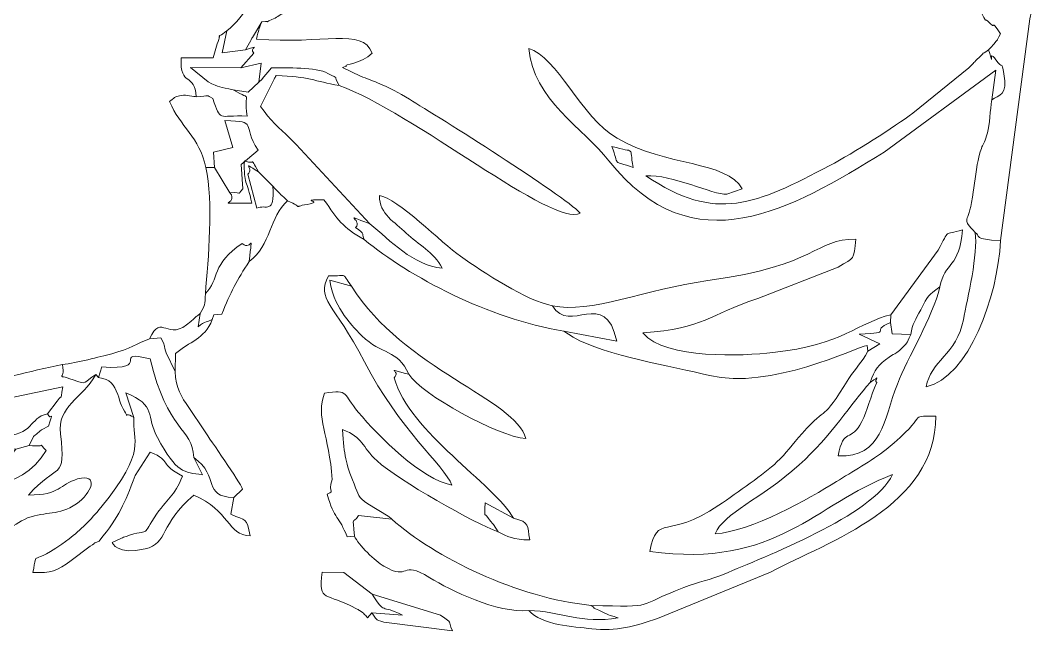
# Model space of a CAD drawing. Header units: millimetres. Extents: x -354 to 179, y -174 to 113.
# Drawn here: x -292.76 to -266.35, y -17.05 to -1.29 of the extents above; entities that cross this region are included whole.
import ezdxf

# ---------------------------------------------------------------- set-up
doc = ezdxf.new("R2010")
doc.units = ezdxf.units.MM
doc.linetypes.add('K5LT32769', pattern=[0])
doc.layers.add('layer 1', color=7, linetype='Continuous')

msp = doc.modelspace()

# ---------------------------------------------------------------- linework, layer by layer
at = {"layer": 'layer 1', "color": 7, "linetype": 'K5LT32769', "lineweight": 18}
for points, knots in [([(-266.539, 1.753), (-266.355, 2.533), (-266.525, 2.162), (-266.652, 2.352), (-267.44, 2.204), (-267.1, 2.097), (-267.078, 1.378), (-267.078, 1.378), (-267.07, 1.077), (-267.116, 0.402), (-267.227, 0.18), (-267.317, -0.18), (-267.731, -0.612), (-267.935, -1.127), (-267.799, -1.394), (-267.907, -1.178), (-267.748, -1.346), (-267.555, -1.549), (-267.758, -1.204), (-267.465, -1.627), (-267.611, -1.901), (-267.479, -1.69), (-267.63, -1.887), (-267.645, -1.907), (-267.75, -2.016), (-267.775, -2.046), (-267.588, -2.629), (-267.818, -1.963), (-267.583, -2.304), (-267.397, -2.573), (-267.447, -2.299), (-267.379, -2.662), (-267.276, -3.211), (-267.501, -3.214), (-267.691, -3.332), (-267.715, -3.4), (-267.737, -3.875), (-267.785, -4.101), (-267.894, -4.607), (-267.963, -4.402), (-268.064, -4.999), (-268.126, -5.368), (-268.145, -5.6), (-268.214, -5.983), (-268.319, -6.567), (-268.466, -6.367), (-268.122, -6.756), (-267.971, -6.836), (-268.198, -6.941), (-267.464, -6.961), (-267.464, -6.961), (-267.464, -6.961), (-266.712, -1.246), (-266.712, -1.246), (-266.399, -0.119), (-267.378, -0.653), (-266.37, 0.498), (-266.39, 0.523), (-266.424, 0.55), (-266.439, 0.567), (-266.439, 0.567), (-266.704, 0.886), (-266.704, 0.886), (-266.816, 1.122), (-266.777, 1.107), (-266.777, 1.374), (-266.777, 1.374), (-266.603, 2.069), (-266.683, 1.631), (-266.539, 1.753)], [0, 0, 0, 0, 0.043478, 0.043478, 0.043478, 0.086957, 0.086957, 0.086957, 0.086957, 0.130435, 0.130435, 0.130435, 0.173913, 0.173913, 0.173913, 0.217391, 0.217391, 0.217391, 0.26087, 0.26087, 0.26087, 0.304348, 0.304348, 0.304348, 0.347826, 0.347826, 0.347826, 0.391304, 0.391304, 0.391304, 0.434783, 0.434783, 0.434783, 0.478261, 0.478261, 0.478261, 0.521739, 0.521739, 0.521739, 0.565217, 0.565217, 0.565217, 0.608696, 0.608696, 0.608696, 0.652174, 0.652174, 0.652174, 0.695652, 0.695652, 0.695652, 0.695652, 0.73913, 0.73913, 0.73913, 0.782609, 0.782609, 0.782609, 0.826087, 0.826087, 0.826087, 0.869565, 0.869565, 0.869565, 0.913043, 0.913043, 0.913043, 0.913043, 1, 1, 1, 1]), ([(-286.386, 0.124), (-286.705, -0.585), (-286.918, -1.15), (-287.431, -1.552), (-287.431, -1.552), (-287.55, -2.124), (-287.55, -2.124), (-286.955, -2.041), (-286.955, -2.041), (-286.816, -1.802), (-286.816, -1.802), (-286.804, -1.78), (-286.787, -1.746), (-286.774, -1.722), (-286.774, -1.722), (-286.53, -1.325), (-286.53, -1.325), (-286.193, -1.277), (-286.546, -1.381), (-286.267, -1.262), (-286.161, -1.217), (-286.067, -1.147), (-285.971, -1.088), (-285.72, -0.93), (-285.676, -0.879), (-285.35, -0.839), (-285.318, -0.813), (-285.151, -0.691), (-285.13, -0.664), (-284.885, -0.357), (-285.178, -0.917), (-284.96, -0.377), (-285.163, -0.234), (-284.351, -0.176), (-285.444, -0.274), (-285.631, -0.373), (-286.044, -0.569), (-286.253, -0.614), (-286.253, -0.614), (-285.978, 0.164), (-285.978, 0.164), (-285.818, 0.451), (-285.818, 0.451), (-285.375, 0.332), (-285.403, 0.244), (-285.033, 0.373), (-285.312, 1.083), (-285.461, 0.178), (-285.784, 1.208), (-286.337, 0.959), (-286.006, 1.134), (-286.271, 0.37), (-286.287, 0.325), (-286.311, 0.285), (-286.325, 0.248), (-286.34, 0.21), (-286.363, 0.164), (-286.386, 0.124)], [0, 0, 0, 0, 0.047619, 0.047619, 0.047619, 0.095238, 0.095238, 0.142857, 0.142857, 0.190476, 0.190476, 0.190476, 0.238095, 0.238095, 0.238095, 0.285714, 0.285714, 0.285714, 0.333333, 0.333333, 0.333333, 0.380952, 0.380952, 0.380952, 0.428571, 0.428571, 0.428571, 0.47619, 0.47619, 0.47619, 0.52381, 0.52381, 0.52381, 0.571429, 0.571429, 0.571429, 0.619048, 0.619048, 0.619048, 0.666667, 0.666667, 0.714286, 0.714286, 0.714286, 0.761905, 0.761905, 0.761905, 0.809524, 0.809524, 0.809524, 0.857143, 0.857143, 0.857143, 0.904762, 0.904762, 0.904762, 1, 1, 1, 1]), ([(-286.955, -2.041), (-286.955, -2.041), (-287.55, -2.124), (-287.55, -2.124), (-287.431, -1.552), (-287.431, -1.552), (-287.775, -1.821), (-287.527, -1.527), (-287.685, -1.887), (-287.685, -1.887), (-287.784, -2.251), (-287.784, -2.251), (-288.614, -2.249), (-288.614, -2.249), (-288.646, -3.024), (-288.255, -2.61), (-288.223, -3.254), (-287.854, -3.226), (-287.977, -3.194), (-287.797, -3.302), (-287.572, -3.914), (-287.683, -3.725), (-286.91, -3.752), (-287.015, -3.048), (-286.722, -3.398), (-287.265, -3.076), (-287.628, -2.985), (-287.614, -3.03), (-287.915, -2.872), (-287.915, -2.872), (-288.373, -2.503), (-288.373, -2.503), (-287.068, -2.507), (-287.068, -2.507), (-286.733, -2.128), (-286.733, -2.128), (-286.879, -1.994), (-286.508, -1.907), (-286.955, -2.041)], [0, 0, 0, 0, 0.066667, 0.066667, 0.133333, 0.133333, 0.133333, 0.2, 0.2, 0.2, 0.266667, 0.266667, 0.333333, 0.333333, 0.333333, 0.4, 0.4, 0.4, 0.466667, 0.466667, 0.466667, 0.533333, 0.533333, 0.533333, 0.6, 0.6, 0.6, 0.666667, 0.666667, 0.666667, 0.733333, 0.733333, 0.8, 0.8, 0.866667, 0.866667, 0.866667, 1, 1, 1, 1]), ([(-286.53, -1.325), (-286.53, -1.325), (-286.774, -1.722), (-286.774, -1.722), (-286.787, -1.746), (-286.804, -1.78), (-286.816, -1.802), (-286.816, -1.802), (-286.955, -2.041), (-286.955, -2.041), (-286.508, -1.907), (-286.879, -1.994), (-286.733, -2.128), (-286.733, -2.128), (-287.068, -2.507), (-287.068, -2.507), (-286.549, -2.384), (-286.549, -2.384), (-286.603, -2.877), (-286.603, -2.877), (-286.579, -2.846), (-286.499, -2.804), (-286.525, -2.788), (-286.525, -2.788), (-286.284, -2.51), (-286.284, -2.51), (-285.898, -2.514), (-285.126, -2.476), (-284.823, -2.65), (-284.488, -2.842), (-284.718, -2.641), (-284.534, -2.967), (-282.675, -3.617), (-278.976, -6.663), (-278.315, -6.254), (-278.762, -5.777), (-281.964, -3.776), (-282.721, -3.318), (-283.005, -3.146), (-283.218, -3.028), (-283.542, -2.893), (-283.681, -2.835), (-283.811, -2.791), (-283.984, -2.72), (-283.984, -2.72), (-284.451, -2.503), (-284.451, -2.503), (-284.42, -2.482), (-284.329, -2.464), (-284.348, -2.457), (-284.446, -2.418), (-283.951, -2.414), (-283.68, -2.128), (-283.95, -1.451), (-284.927, -1.917), (-286.67, -1.765), (-286.595, -1.504), (-286.623, -1.54), (-286.53, -1.325)], [0, 0, 0, 0, 0.047619, 0.047619, 0.047619, 0.095238, 0.095238, 0.095238, 0.142857, 0.142857, 0.142857, 0.190476, 0.190476, 0.190476, 0.238095, 0.238095, 0.285714, 0.285714, 0.333333, 0.333333, 0.333333, 0.380952, 0.380952, 0.380952, 0.428571, 0.428571, 0.428571, 0.47619, 0.47619, 0.47619, 0.52381, 0.52381, 0.52381, 0.571429, 0.571429, 0.571429, 0.619048, 0.619048, 0.619048, 0.666667, 0.666667, 0.666667, 0.714286, 0.714286, 0.714286, 0.761905, 0.761905, 0.761905, 0.809524, 0.809524, 0.809524, 0.857143, 0.857143, 0.857143, 0.904762, 0.904762, 0.904762, 1, 1, 1, 1]), ([(-267.775, -2.046), (-268.021, -2.203), (-267.831, -2.07), (-268.018, -2.242), (-268.165, -2.377), (-268.139, -2.371), (-268.283, -2.508), (-268.283, -2.508), (-269.728, -3.673), (-269.728, -3.673), (-270.198, -4.028), (-271.267, -4.709), (-271.871, -5.027), (-273.781, -6.032), (-274.805, -6.519), (-276.615, -5.294), (-275.959, -5.247), (-274.886, -5.788), (-274.528, -5.771), (-274.528, -5.771), (-274.129, -5.629), (-274.129, -5.629), (-274.541, -4.901), (-276.097, -5.06), (-277.361, -4.326), (-278.294, -3.785), (-278.919, -2.197), (-279.641, -2.012), (-279.534, -3.309), (-278.221, -4.086), (-277.572, -4.905), (-275.396, -7.651), (-272.893, -6.166), (-270.466, -4.684), (-270.466, -4.684), (-267.583, -2.564), (-267.583, -2.564), (-267.691, -3.332), (-267.691, -3.332), (-267.501, -3.214), (-267.276, -3.211), (-267.379, -2.662), (-267.447, -2.299), (-267.397, -2.573), (-267.583, -2.304), (-267.818, -1.963), (-267.588, -2.629), (-267.775, -2.046)], [0, 0, 0, 0, 0.058824, 0.058824, 0.058824, 0.117647, 0.117647, 0.117647, 0.176471, 0.176471, 0.176471, 0.235294, 0.235294, 0.235294, 0.294118, 0.294118, 0.294118, 0.352941, 0.352941, 0.352941, 0.411765, 0.411765, 0.411765, 0.470588, 0.470588, 0.470588, 0.529412, 0.529412, 0.529412, 0.588235, 0.588235, 0.588235, 0.647059, 0.647059, 0.647059, 0.705882, 0.705882, 0.764706, 0.764706, 0.764706, 0.823529, 0.823529, 0.823529, 0.882353, 0.882353, 0.882353, 1, 1, 1, 1]), ([(-284.534, -2.967), (-284.718, -2.641), (-284.488, -2.842), (-284.823, -2.65), (-284.823, -2.65), (-285.126, -2.476), (-285.898, -2.514), (-286.284, -2.51), (-286.284, -2.51), (-286.525, -2.788), (-286.525, -2.788), (-286.499, -2.804), (-286.579, -2.846), (-286.603, -2.877), (-286.603, -2.877), (-286.878, -3.134), (-286.878, -3.134), (-287.265, -3.076), (-287.265, -3.076), (-286.722, -3.398), (-287.015, -3.048), (-286.91, -3.752), (-286.91, -3.752), (-287.683, -3.725), (-287.572, -3.914), (-287.797, -3.302), (-287.797, -3.302), (-287.977, -3.194), (-287.854, -3.226), (-288.223, -3.254), (-288.223, -3.254), (-288.26, -3.247), (-288.533, -3.205), (-288.554, -3.21), (-288.554, -3.21), (-288.893, -3.288), (-288.672, -3.211), (-288.909, -3.378), (-288.909, -3.378), (-288.642, -4.026), (-288.135, -4.294), (-287.978, -5.08), (-287.978, -5.08), (-287.978, -5.08), (-287.754, -5.08), (-287.754, -5.08), (-287.754, -5.08), (-287.775, -4.682), (-287.775, -4.682), (-287.775, -4.682), (-287.28, -4.559), (-287.28, -4.559), (-287.28, -4.559), (-287.482, -3.867), (-287.482, -3.867), (-286.602, -3.895), (-287.069, -3.961), (-286.625, -4.628), (-286.625, -4.628), (-287.066, -5.003), (-287.066, -5.003), (-287.066, -5.003), (-287.021, -5.63), (-287.021, -5.63), (-287.201, -5.834), (-286.967, -5.699), (-287.352, -5.732), (-287.352, -5.732), (-287.095, -6.054), (-287.904, -5.991), (-286.785, -6.003), (-286.785, -6.003), (-286.924, -5.374), (-286.993, -5.543), (-286.981, -4.903), (-286.981, -4.903), (-286.627, -5.048), (-286.887, -4.739), (-286.618, -5.192), (-286.618, -5.192), (-286.248, -5.559), (-286.248, -5.559), (-286.22, -5.59), (-286.066, -5.753), (-286.045, -5.773), (-286.043, -5.776), (-285.868, -5.937), (-285.864, -5.941), (-285.864, -5.941), (-285.406, -6.135), (-285.781, -6.1), (-285.361, -6.031), (-285.361, -6.031), (-284.875, -5.952), (-285.653, -5.915), (-284.925, -5.912), (-284.925, -5.912), (-284.578, -6.417), (-284.456, -6.624), (-283.886, -6.937), (-283.886, -6.937), (-283.971, -6.811), (-283.835, -6.793), (-284.108, -6.629), (-284.108, -6.629), (-283.92, -6.411), (-284.529, -6.239), (-283.744, -6.531), (-283.744, -6.531), (-285.644, -4.488), (-285.644, -4.488), (-285.645, -4.487), (-285.812, -4.317), (-285.83, -4.299), (-286.047, -4.084), (-286.329, -3.855), (-286.56, -3.503), (-286.56, -3.503), (-286.56, -3.503), (-286.209, -2.798), (-286.209, -2.798), (-286.197, -2.776), (-286.179, -2.734), (-286.159, -2.704), (-286.159, -2.704), (-285.314, -2.731), (-285.18, -2.852), (-284.534, -2.967)], [0, 0, 0, 0, 0.026316, 0.026316, 0.026316, 0.026316, 0.052632, 0.052632, 0.052632, 0.078947, 0.078947, 0.078947, 0.105263, 0.105263, 0.105263, 0.131579, 0.131579, 0.157895, 0.157895, 0.157895, 0.184211, 0.184211, 0.184211, 0.184211, 0.210526, 0.210526, 0.210526, 0.210526, 0.236842, 0.236842, 0.236842, 0.236842, 0.263158, 0.263158, 0.263158, 0.263158, 0.289474, 0.289474, 0.289474, 0.289474, 0.315789, 0.315789, 0.315789, 0.315789, 0.342105, 0.342105, 0.342105, 0.368421, 0.368421, 0.368421, 0.394737, 0.394737, 0.394737, 0.421053, 0.421053, 0.421053, 0.447368, 0.447368, 0.447368, 0.473684, 0.473684, 0.473684, 0.5, 0.5, 0.5, 0.526316, 0.526316, 0.526316, 0.526316, 0.552632, 0.552632, 0.552632, 0.552632, 0.578947, 0.578947, 0.578947, 0.578947, 0.605263, 0.605263, 0.605263, 0.631579, 0.631579, 0.631579, 0.657895, 0.657895, 0.657895, 0.684211, 0.684211, 0.684211, 0.684211, 0.710526, 0.710526, 0.710526, 0.710526, 0.736842, 0.736842, 0.736842, 0.736842, 0.763158, 0.763158, 0.763158, 0.763158, 0.789474, 0.789474, 0.789474, 0.789474, 0.815789, 0.815789, 0.815789, 0.842105, 0.842105, 0.842105, 0.868421, 0.868421, 0.868421, 0.894737, 0.894737, 0.894737, 0.894737, 0.921053, 0.921053, 0.921053, 0.947368, 0.947368, 0.947368, 0.947368, 1, 1, 1, 1]), ([(-287.068, -2.507), (-287.068, -2.507), (-288.373, -2.503), (-288.373, -2.503), (-287.915, -2.872), (-287.915, -2.872), (-287.614, -3.03), (-287.628, -2.985), (-287.265, -3.076), (-287.265, -3.076), (-286.878, -3.134), (-286.878, -3.134), (-286.603, -2.877), (-286.603, -2.877), (-286.549, -2.384), (-286.549, -2.384), (-287.068, -2.507), (-287.068, -2.507)], [0, 0, 0, 0, 0.125, 0.125, 0.25, 0.25, 0.25, 0.375, 0.375, 0.375, 0.5, 0.5, 0.625, 0.625, 0.75, 0.75, 1, 1, 1, 1]), ([(-287.754, -5.08), (-287.754, -5.08), (-287.352, -5.732), (-287.352, -5.732), (-286.967, -5.699), (-287.201, -5.834), (-287.021, -5.63), (-287.021, -5.63), (-287.066, -5.003), (-287.066, -5.003), (-286.625, -4.628), (-286.625, -4.628), (-287.069, -3.961), (-286.602, -3.895), (-287.482, -3.867), (-287.482, -3.867), (-287.28, -4.559), (-287.28, -4.559), (-287.775, -4.682), (-287.775, -4.682), (-287.754, -5.08), (-287.754, -5.08)], [0, 0, 0, 0, 0.111111, 0.111111, 0.111111, 0.222222, 0.222222, 0.222222, 0.333333, 0.333333, 0.444444, 0.444444, 0.444444, 0.555556, 0.555556, 0.555556, 0.666667, 0.666667, 0.777778, 0.777778, 1, 1, 1, 1]), ([(-277.499, -4.534), (-277.297, -5.068), (-277.506, -4.879), (-276.944, -5.081), (-277.067, -4.477), (-276.837, -4.735), (-277.499, -4.534)], [0, 0, 0, 0, 0.333333, 0.333333, 0.333333, 1, 1, 1, 1]), ([(-276.944, -5.081), (-277.506, -4.879), (-277.297, -5.068), (-277.499, -4.534), (-276.837, -4.735), (-277.067, -4.477), (-276.944, -5.081)], [0, 0, 0, 0, 0.333333, 0.333333, 0.333333, 1, 1, 1, 1]), ([(-286.248, -5.559), (-286.189, -6.32), (-286.427, -6.013), (-286.66, -6.129), (-286.66, -6.129), (-286.889, -5.254), (-286.889, -5.254), (-286.705, -5.103), (-287.115, -4.875), (-286.618, -5.192), (-286.887, -4.739), (-286.627, -5.048), (-286.981, -4.903), (-286.993, -5.543), (-286.924, -5.374), (-286.785, -6.003), (-287.904, -5.991), (-287.095, -6.054), (-287.352, -5.732), (-287.352, -5.732), (-287.754, -5.08), (-287.754, -5.08), (-287.978, -5.08), (-287.978, -5.08), (-287.772, -5.954), (-287.912, -7.443), (-287.986, -8.332), (-287.618, -7.966), (-287.836, -7.558), (-287.034, -7.042), (-286.774, -7.258), (-286.77, -6.648), (-286.853, -7.504), (-286.291, -7.085), (-286.336, -6.346), (-285.864, -5.941), (-285.868, -5.937), (-286.043, -5.776), (-286.045, -5.773), (-286.066, -5.753), (-286.22, -5.59), (-286.248, -5.559)], [0, 0, 0, 0, 0.066667, 0.066667, 0.066667, 0.133333, 0.133333, 0.133333, 0.2, 0.2, 0.2, 0.266667, 0.266667, 0.266667, 0.333333, 0.333333, 0.333333, 0.4, 0.4, 0.4, 0.466667, 0.466667, 0.533333, 0.533333, 0.533333, 0.6, 0.6, 0.6, 0.666667, 0.666667, 0.666667, 0.733333, 0.733333, 0.733333, 0.8, 0.8, 0.8, 0.866667, 0.866667, 0.866667, 1, 1, 1, 1]), ([(-279.027, -8.646), (-279.689, -8.532), (-280.812, -7.777), (-281.402, -7.37), (-281.875, -7.043), (-283.046, -5.852), (-283.496, -5.804), (-283.495, -6.294), (-283.094, -6.485), (-282.801, -6.773), (-282.499, -7.069), (-282.088, -7.25), (-281.873, -7.679), (-282.647, -7.594), (-283.195, -6.973), (-283.744, -6.531), (-284.529, -6.239), (-283.92, -6.411), (-284.108, -6.629), (-283.835, -6.793), (-283.971, -6.811), (-283.886, -6.937), (-282.712, -7.907), (-280.689, -8.976), (-278.738, -9.301), (-278.738, -9.301), (-277.368, -9.557), (-277.368, -9.557), (-277.673, -8.157), (-278.589, -9.416), (-279.027, -8.646)], [0, 0, 0, 0, 0.090909, 0.090909, 0.090909, 0.181818, 0.181818, 0.181818, 0.272727, 0.272727, 0.272727, 0.363636, 0.363636, 0.363636, 0.454545, 0.454545, 0.454545, 0.545455, 0.545455, 0.545455, 0.636364, 0.636364, 0.636364, 0.727273, 0.727273, 0.727273, 0.818182, 0.818182, 0.818182, 1, 1, 1, 1]), ([(-287.986, -8.332), (-287.999, -8.651), (-287.991, -8.613), (-288.117, -8.844), (-288.117, -8.844), (-288.172, -9.187), (-288.172, -9.187), (-288.001, -9.046), (-287.913, -9.057), (-287.808, -9.005), (-287.808, -9.005), (-287.765, -8.88), (-287.765, -8.88), (-287.562, -8.863), (-287.562, -8.863), (-287.343, -8.316), (-287.169, -7.969), (-286.853, -7.504), (-286.77, -6.648), (-286.774, -7.258), (-287.034, -7.042), (-287.836, -7.558), (-287.618, -7.966), (-287.986, -8.332)], [0, 0, 0, 0, 0.111111, 0.111111, 0.111111, 0.222222, 0.222222, 0.222222, 0.333333, 0.333333, 0.333333, 0.444444, 0.444444, 0.555556, 0.555556, 0.555556, 0.666667, 0.666667, 0.666667, 0.777778, 0.777778, 0.777778, 1, 1, 1, 1]), ([(-270.294, -8.878), (-270.294, -8.878), (-270.305, -9.081), (-270.305, -9.081), (-270.262, -9.369), (-270.262, -9.369), (-269.779, -9.389), (-269.779, -9.389), (-269.74, -9.112), (-269.657, -8.999), (-269.524, -8.752), (-269.319, -8.373), (-269.353, -8.383), (-269.029, -8.156), (-268.914, -7.517), (-268.513, -7.663), (-268.448, -6.69), (-268.959, -6.846), (-268.754, -6.634), (-269.078, -7.214), (-269.078, -7.214), (-270.294, -8.878), (-270.294, -8.878)], [0, 0, 0, 0, 0.111111, 0.111111, 0.222222, 0.222222, 0.333333, 0.333333, 0.333333, 0.444444, 0.444444, 0.444444, 0.555556, 0.555556, 0.555556, 0.666667, 0.666667, 0.666667, 0.777778, 0.777778, 0.777778, 1, 1, 1, 1]), ([(-268.122, -6.756), (-268.035, -7.299), (-268.319, -8.447), (-268.423, -9.01), (-268.586, -9.893), (-269.289, -10.084), (-269.38, -10.737), (-268.287, -10.483), (-267.537, -8.435), (-267.464, -6.961), (-268.198, -6.941), (-267.971, -6.836), (-268.122, -6.756)], [0, 0, 0, 0, 0.2, 0.2, 0.2, 0.4, 0.4, 0.4, 0.6, 0.6, 0.6, 1, 1, 1, 1]), ([(-279.027, -8.646), (-278.589, -9.416), (-277.673, -8.157), (-277.368, -9.557), (-277.368, -9.557), (-278.738, -9.301), (-278.738, -9.301), (-278.496, -9.46), (-278.496, -9.46), (-277.628, -9.943), (-275.955, -10.208), (-274.977, -10.446), (-273.409, -10.827), (-271.203, -9.718), (-270.904, -9.671), (-270.904, -9.671), (-270.89, -9.816), (-270.89, -9.816), (-270.584, -9.63), (-270.584, -9.63), (-271.117, -9.38), (-271.117, -9.38), (-270.148, -9.344), (-270.892, -9.298), (-270.305, -9.081), (-270.305, -9.081), (-270.294, -8.878), (-270.294, -8.878), (-271.126, -9.071), (-271.52, -9.657), (-273.338, -9.855), (-274.107, -9.939), (-276.096, -10.041), (-276.695, -9.349), (-275.069, -9.216), (-275.027, -8.895), (-273.728, -8.455), (-273.728, -8.455), (-271.656, -7.648), (-271.656, -7.648), (-271.218, -7.4), (-271.267, -7.469), (-271.197, -6.928), (-272.276, -6.924), (-272.145, -7.6), (-275.02, -7.997), (-276.615, -8.217), (-278.069, -8.862), (-279.027, -8.646)], [0, 0, 0, 0, 0.055556, 0.055556, 0.055556, 0.111111, 0.111111, 0.166667, 0.166667, 0.166667, 0.222222, 0.222222, 0.222222, 0.277778, 0.277778, 0.277778, 0.333333, 0.333333, 0.388889, 0.388889, 0.444444, 0.444444, 0.444444, 0.5, 0.5, 0.5, 0.555556, 0.555556, 0.555556, 0.611111, 0.611111, 0.611111, 0.666667, 0.666667, 0.666667, 0.722222, 0.722222, 0.722222, 0.777778, 0.777778, 0.777778, 0.833333, 0.833333, 0.833333, 0.888889, 0.888889, 0.888889, 1, 1, 1, 1]), ([(-282.734, -10.412), (-283.035, -9.759), (-283.431, -9.923), (-283.949, -9.419), (-284.289, -9.089), (-284.695, -8.605), (-284.777, -7.983), (-284.777, -7.983), (-284.215, -8.145), (-284.215, -8.145), (-284.497, -7.764), (-284.26, -7.891), (-284.808, -7.871), (-284.808, -7.871), (-285.137, -8.497), (-284.673, -8.556), (-283.881, -10.091), (-282.976, -11.845), (-281.832, -12.754), (-281.622, -13.275), (-282.41, -13.122), (-283.504, -12.033), (-284.042, -11.391), (-284.442, -10.915), (-284.261, -10.806), (-284.908, -10.9), (-284.908, -10.9), (-285.158, -11.523), (-284.787, -11.977), (-284.713, -13.132), (-284.713, -13.132), (-284.838, -13.514), (-284.621, -13.405), (-284.842, -13.506), (-284.662, -14.182), (-284.528, -14.066), (-284.329, -14.609), (-284.329, -14.609), (-284.139, -14.587), (-284.139, -14.587), (-284.178, -14), (-284.206, -14.325), (-284.032, -14.061), (-284.032, -14.061), (-283.177, -14.151), (-283.177, -14.151), (-283.202, -14.121), (-283.242, -14.093), (-283.266, -14.076), (-283.266, -14.076), (-283.797, -13.757), (-283.797, -13.757), (-284.062, -13.572), (-284.028, -13.533), (-284.146, -13.242), (-284.374, -12.683), (-284.397, -12.535), (-284.451, -11.842), (-284.451, -11.842), (-283.892, -12.046), (-283.974, -12.27), (-283.555, -12.651), (-283.013, -13.143), (-281.019, -14.277), (-280.431, -14.478), (-280.431, -14.478), (-280.553, -14.294), (-280.553, -14.294), (-280.573, -14.264), (-280.659, -14.17), (-280.678, -14.138), (-280.812, -13.913), (-280.769, -14.21), (-280.769, -13.727), (-280.769, -13.727), (-280.038, -14.131), (-280.038, -14.131), (-280.531, -13.238), (-282.717, -11.917), (-283.116, -10.505), (-283.116, -10.505), (-282.903, -10.323), (-283.442, -10.234), (-282.734, -10.412)], [0, 0, 0, 0, 0.037037, 0.037037, 0.037037, 0.074074, 0.074074, 0.074074, 0.111111, 0.111111, 0.111111, 0.148148, 0.148148, 0.148148, 0.148148, 0.185185, 0.185185, 0.185185, 0.222222, 0.222222, 0.222222, 0.259259, 0.259259, 0.259259, 0.296296, 0.296296, 0.296296, 0.296296, 0.333333, 0.333333, 0.333333, 0.333333, 0.37037, 0.37037, 0.37037, 0.407407, 0.407407, 0.407407, 0.444444, 0.444444, 0.444444, 0.481481, 0.481481, 0.481481, 0.518519, 0.518519, 0.518519, 0.555556, 0.555556, 0.555556, 0.592593, 0.592593, 0.592593, 0.62963, 0.62963, 0.62963, 0.666667, 0.666667, 0.666667, 0.666667, 0.703704, 0.703704, 0.703704, 0.740741, 0.740741, 0.740741, 0.777778, 0.777778, 0.777778, 0.814815, 0.814815, 0.814815, 0.851852, 0.851852, 0.851852, 0.888889, 0.888889, 0.888889, 0.925926, 0.925926, 0.925926, 0.925926, 1, 1, 1, 1]), ([(-284.215, -8.145), (-284.215, -8.145), (-284.777, -7.983), (-284.777, -7.983), (-284.695, -8.605), (-284.289, -9.089), (-283.949, -9.419), (-283.431, -9.923), (-283.035, -9.759), (-282.734, -10.412), (-282.408, -10.936), (-280.435, -12.019), (-279.717, -12.073), (-279.978, -11.061), (-282.857, -10.295), (-284.215, -8.145)], [0, 0, 0, 0, 0.166667, 0.166667, 0.166667, 0.333333, 0.333333, 0.333333, 0.5, 0.5, 0.5, 0.666667, 0.666667, 0.666667, 1, 1, 1, 1]), ([(-269.779, -9.389), (-269.91, -9.655), (-269.855, -9.588), (-270.03, -9.76), (-270.162, -9.89), (-270.161, -9.849), (-270.335, -9.969), (-270.637, -10.177), (-270.702, -10.279), (-270.83, -10.63), (-270.494, -10.399), (-270.761, -10.56), (-270.658, -10.63), (-270.811, -10.971), (-270.921, -11.392), (-271.041, -11.631), (-271.325, -12.192), (-271.516, -11.765), (-271.656, -12.521), (-270.499, -12.555), (-270.49, -11.598), (-270.128, -10.666), (-269.865, -9.988), (-269.215, -8.951), (-269.029, -8.156), (-269.353, -8.383), (-269.319, -8.373), (-269.524, -8.752), (-269.657, -8.999), (-269.74, -9.112), (-269.779, -9.389)], [0, 0, 0, 0, 0.090909, 0.090909, 0.090909, 0.181818, 0.181818, 0.181818, 0.272727, 0.272727, 0.272727, 0.363636, 0.363636, 0.363636, 0.454545, 0.454545, 0.454545, 0.545455, 0.545455, 0.545455, 0.636364, 0.636364, 0.636364, 0.727273, 0.727273, 0.727273, 0.818182, 0.818182, 0.818182, 1, 1, 1, 1]), ([(-288.117, -8.844), (-288.33, -9.018), (-288.116, -8.823), (-288.36, -9.05), (-288.974, -9.623), (-289.107, -8.799), (-289.426, -9.504), (-289.426, -9.504), (-289.133, -9.476), (-289.133, -9.476), (-288.984, -9.778), (-289.085, -9.608), (-289, -9.862), (-289, -9.862), (-288.768, -10.342), (-288.768, -10.342), (-288.759, -9.88), (-288.759, -9.88), (-288.391, -9.564), (-288.019, -9.523), (-287.808, -9.005), (-287.913, -9.057), (-288.001, -9.046), (-288.172, -9.187), (-288.172, -9.187), (-288.117, -8.844), (-288.117, -8.844)], [0, 0, 0, 0, 0.1, 0.1, 0.1, 0.2, 0.2, 0.2, 0.3, 0.3, 0.3, 0.4, 0.4, 0.4, 0.5, 0.5, 0.6, 0.6, 0.6, 0.7, 0.7, 0.7, 0.8, 0.8, 0.8, 1, 1, 1, 1]), ([(-270.83, -10.63), (-270.702, -10.279), (-270.637, -10.177), (-270.335, -9.969), (-270.161, -9.849), (-270.162, -9.89), (-270.03, -9.76), (-269.855, -9.588), (-269.91, -9.655), (-269.779, -9.389), (-269.779, -9.389), (-269.779, -9.389), (-270.262, -9.369), (-270.262, -9.369), (-270.262, -9.369), (-270.305, -9.081), (-270.305, -9.081), (-270.892, -9.298), (-270.148, -9.344), (-271.117, -9.38), (-271.117, -9.38), (-271.117, -9.38), (-270.584, -9.63), (-270.584, -9.63), (-270.89, -9.816), (-270.89, -9.816), (-271.061, -10.147), (-271.187, -10.216), (-271.38, -10.526), (-272.134, -11.735), (-271.876, -11.143), (-272.587, -11.939), (-272.849, -12.232), (-272.994, -12.457), (-273.234, -12.677), (-273.579, -12.993), (-274.236, -13.454), (-274.733, -13.792), (-276.091, -14.717), (-276.323, -13.974), (-276.518, -14.985), (-276.518, -14.985), (-273.217, -15.435), (-272.284, -13.762), (-270.25, -13.003), (-270.25, -13.003), (-270.757, -14.059), (-273.572, -15.131), (-274.596, -15.569), (-274.596, -15.569), (-274.967, -15.728), (-275.256, -15.767), (-275.636, -15.912), (-275.636, -15.912), (-276.927, -16.404), (-276.281, -16.426), (-278.03, -16.377), (-278.03, -16.377), (-277.846, -16.499), (-278.15, -16.355), (-277.697, -16.567), (-277.697, -16.567), (-277.494, -16.661), (-277.502, -16.641), (-277.335, -16.699), (-277.335, -16.699), (-278.271, -16.866), (-278.837, -16.525), (-279.639, -16.508), (-279.639, -16.508), (-279.301, -16.889), (-278.505, -16.926), (-278.015, -16.981), (-278.015, -16.981), (-277.388, -17.052), (-276.887, -16.912), (-276.319, -16.718), (-276.319, -16.718), (-276.319, -16.718), (-273.4, -15.516), (-273.4, -15.516), (-271.892, -14.727), (-269.118, -13.817), (-269.138, -11.493), (-269.138, -11.493), (-269.933, -11.511), (-269.22, -11.398), (-270.417, -12.353), (-270.794, -12.654), (-271.298, -12.93), (-271.699, -13.182), (-272.396, -13.621), (-273.896, -14.47), (-274.831, -14.53), (-274.831, -14.53), (-274.613, -13.995), (-273.66, -13.649), (-272.662, -12.752), (-271.833, -12.006), (-271.308, -11.154), (-270.83, -10.63)], [0, 0, 0, 0, 0.033333, 0.033333, 0.033333, 0.066667, 0.066667, 0.066667, 0.1, 0.1, 0.1, 0.1, 0.133333, 0.133333, 0.133333, 0.166667, 0.166667, 0.166667, 0.2, 0.2, 0.2, 0.2, 0.233333, 0.233333, 0.266667, 0.266667, 0.266667, 0.3, 0.3, 0.3, 0.333333, 0.333333, 0.333333, 0.366667, 0.366667, 0.366667, 0.4, 0.4, 0.4, 0.433333, 0.433333, 0.433333, 0.433333, 0.466667, 0.466667, 0.466667, 0.466667, 0.5, 0.5, 0.5, 0.5, 0.533333, 0.533333, 0.533333, 0.533333, 0.566667, 0.566667, 0.566667, 0.566667, 0.6, 0.6, 0.6, 0.6, 0.633333, 0.633333, 0.633333, 0.633333, 0.666667, 0.666667, 0.666667, 0.666667, 0.7, 0.7, 0.7, 0.7, 0.733333, 0.733333, 0.733333, 0.733333, 0.766667, 0.766667, 0.766667, 0.8, 0.8, 0.8, 0.8, 0.833333, 0.833333, 0.833333, 0.866667, 0.866667, 0.866667, 0.9, 0.9, 0.9, 0.9, 0.933333, 0.933333, 0.933333, 1, 1, 1, 1]), ([(-288.768, -10.342), (-288.768, -10.342), (-289, -9.862), (-289, -9.862), (-289.085, -9.608), (-288.984, -9.778), (-289.133, -9.476), (-289.133, -9.476), (-289.426, -9.504), (-289.426, -9.504), (-289.727, -9.595), (-289.951, -9.768), (-290.403, -9.884), (-290.728, -9.967), (-291.29, -10.12), (-291.677, -10.166), (-291.578, -10.631), (-291.911, -10.366), (-291.4, -10.56), (-291.006, -10.709), (-291.162, -10.612), (-290.811, -10.424), (-290.811, -10.424), (-290.742, -10.501), (-290.742, -10.501), (-290.661, -10.226), (-290.661, -10.226), (-289.307, -10.321), (-290.455, -9.767), (-289.41, -10.015), (-288.973, -11.89), (-288.326, -11.788), (-288.284, -12.558), (-287.599, -13.061), (-288.07, -13.566), (-287.256, -13.592), (-287.256, -13.592), (-287.027, -13.381), (-287.027, -13.381), (-287.098, -13.184), (-287.858, -12.115), (-288.009, -11.873), (-288.009, -11.873), (-288.416, -11.274), (-288.416, -11.274), (-288.609, -10.989), (-288.742, -10.783), (-288.768, -10.342)], [0, 0, 0, 0, 0.058824, 0.058824, 0.058824, 0.117647, 0.117647, 0.117647, 0.176471, 0.176471, 0.176471, 0.235294, 0.235294, 0.235294, 0.294118, 0.294118, 0.294118, 0.352941, 0.352941, 0.352941, 0.411765, 0.411765, 0.411765, 0.470588, 0.470588, 0.529412, 0.529412, 0.529412, 0.588235, 0.588235, 0.588235, 0.647059, 0.647059, 0.647059, 0.705882, 0.705882, 0.705882, 0.764706, 0.764706, 0.764706, 0.823529, 0.823529, 0.823529, 0.882353, 0.882353, 0.882353, 1, 1, 1, 1]), ([(-290.742, -10.501), (-290.424, -10.54), (-290.356, -10.673), (-290.246, -10.934), (-290.213, -11.014), (-290.191, -11.16), (-290.155, -11.221), (-289.87, -11.704), (-290.19, -11.311), (-289.831, -11.529), (-289.831, -11.529), (-290.041, -10.893), (-290.041, -10.893), (-289.239, -11.208), (-289.526, -11.5), (-289.223, -12.049), (-288.716, -12.964), (-288.553, -12.946), (-288.064, -13.006), (-288.064, -13.006), (-288.284, -12.558), (-288.284, -12.558), (-288.326, -11.788), (-288.973, -11.89), (-289.41, -10.015), (-290.455, -9.767), (-289.307, -10.321), (-290.661, -10.226), (-290.661, -10.226), (-290.742, -10.501), (-290.742, -10.501)], [0, 0, 0, 0, 0.090909, 0.090909, 0.090909, 0.181818, 0.181818, 0.181818, 0.272727, 0.272727, 0.272727, 0.363636, 0.363636, 0.363636, 0.454545, 0.454545, 0.454545, 0.545455, 0.545455, 0.545455, 0.636364, 0.636364, 0.636364, 0.727273, 0.727273, 0.727273, 0.818182, 0.818182, 0.818182, 1, 1, 1, 1]), ([(-291.677, -10.166), (-293.366, -10.506), (-295.18, -11.074), (-297.044, -11.326), (-297.044, -11.326), (-299.971, -11.723), (-299.282, -11.993), (-302.979, -11.957), (-302.979, -11.957), (-302.939, -12.561), (-303.329, -12.61), (-303.641, -12.889), (-303.641, -12.889), (-303.158, -12.989), (-303.314, -12.938), (-302.974, -12.689), (-302.974, -12.689), (-302.673, -12.468), (-302.983, -12.375), (-302.503, -12.505), (-302.503, -12.505), (-302.404, -11.977), (-302.631, -12.292), (-302.289, -12.006), (-302.289, -12.006), (-301.231, -12.389), (-302.269, -12.203), (-301.665, -12.679), (-301.665, -12.679), (-301.665, -12.679), (-301.847, -12.373), (-301.847, -12.373), (-300.887, -12.431), (-299.152, -12.009), (-298.672, -12.144), (-298.672, -12.144), (-298.924, -12.546), (-298.624, -12.188), (-298.995, -12.415), (-298.995, -12.415), (-299.413, -12.671), (-299.296, -12.426), (-299.447, -12.77), (-299.447, -12.77), (-298.935, -12.763), (-298.706, -12.615), (-298.25, -12.847), (-298.25, -12.847), (-297.807, -13.071), (-298.429, -12.971), (-297.248, -13.28), (-297.248, -13.28), (-297.39, -11.917), (-297.614, -12.301), (-297.741, -11.631), (-297.741, -11.631), (-297.247, -11.405), (-297.154, -11.457), (-296.597, -11.576), (-296.597, -11.576), (-296.937, -11.611), (-297.014, -11.754), (-297.168, -11.912), (-297.168, -11.912), (-297.168, -11.912), (-296.816, -12.233), (-296.816, -12.233), (-296.816, -12.233), (-296.876, -11.896), (-296.876, -11.896), (-296.844, -11.88), (-296.846, -11.836), (-296.835, -11.805), (-296.835, -11.805), (-296.281, -11.726), (-295.822, -11.512), (-295.411, -11.569), (-295.411, -11.569), (-295.476, -11.112), (-295.678, -11.184), (-295.194, -11.054), (-295.194, -11.054), (-294.468, -10.859), (-294.657, -11.317), (-294.627, -11.358), (-294.627, -11.358), (-294.627, -11.358), (-291.661, -10.735), (-291.661, -10.735), (-291.753, -11.213), (-291.663, -10.86), (-291.808, -11.11), (-291.808, -11.11), (-291.808, -11.11), (-292.061, -11.435), (-292.061, -11.435), (-291.967, -11.647), (-291.897, -11.282), (-292.035, -11.756), (-292.035, -11.756), (-292.084, -11.782), (-292.22, -11.845), (-292.26, -11.881), (-292.26, -11.881), (-292.508, -12.104), (-292.355, -11.9), (-292.535, -12.251), (-292.535, -12.251), (-292.009, -12.311), (-292.35, -12.137), (-292.093, -12.381), (-292.093, -12.381), (-292.757, -13.462), (-294.162, -13.59), (-294.696, -12.439), (-294.696, -12.439), (-294.696, -12.439), (-293.168, -12.504), (-293.168, -12.504), (-292.916, -12.459), (-292.998, -12.477), (-292.878, -12.346), (-292.878, -12.346), (-293.302, -12.32), (-293.727, -12.241), (-294.167, -12.267), (-294.167, -12.267), (-294.895, -12.31), (-294.693, -12.512), (-295.11, -12.382), (-295.11, -12.382), (-295.11, -12.382), (-294.785, -13.006), (-294.785, -13.006), (-294.912, -13.192), (-294.462, -13.173), (-295.161, -13.144), (-295.161, -13.144), (-294.643, -13.692), (-294.663, -13.416), (-293.929, -13.578), (-293.929, -13.578), (-293.863, -13.592), (-293.427, -13.706), (-293.338, -13.754), (-293.338, -13.754), (-292.924, -13.974), (-293.14, -14.103), (-293.048, -14.138), (-293.048, -14.138), (-293, -14.156), (-293.029, -14.217), (-293.037, -14.256), (-293.037, -14.256), (-293.622, -14.421), (-293.15, -14.391), (-293.732, -14.219), (-293.732, -14.219), (-293.134, -14.694), (-293.047, -14.301), (-292.573, -14.122), (-292.573, -14.122), (-292.083, -13.937), (-291.791, -14.08), (-291.312, -13.755), (-291.312, -13.755), (-290.92, -13.488), (-290.717, -12.954), (-291.283, -13.116), (-291.283, -13.116), (-291.768, -13.254), (-291.715, -13.533), (-292.555, -13.531), (-292.555, -13.531), (-291.813, -12.692), (-291.578, -13.171), (-291.727, -11.953), (-291.727, -11.953), (-291.814, -11.239), (-291.172, -11.047), (-290.811, -10.424), (-290.811, -10.424), (-291.162, -10.612), (-291.006, -10.709), (-291.4, -10.56), (-291.4, -10.56), (-291.911, -10.366), (-291.578, -10.631), (-291.677, -10.166)], [0, 0, 0, 0, 0.02, 0.02, 0.02, 0.02, 0.04, 0.04, 0.04, 0.04, 0.06, 0.06, 0.06, 0.06, 0.08, 0.08, 0.08, 0.08, 0.1, 0.1, 0.1, 0.1, 0.12, 0.12, 0.12, 0.12, 0.14, 0.14, 0.14, 0.14, 0.16, 0.16, 0.16, 0.18, 0.18, 0.18, 0.18, 0.2, 0.2, 0.2, 0.2, 0.22, 0.22, 0.22, 0.22, 0.24, 0.24, 0.24, 0.24, 0.26, 0.26, 0.26, 0.26, 0.28, 0.28, 0.28, 0.28, 0.3, 0.3, 0.3, 0.3, 0.32, 0.32, 0.32, 0.32, 0.34, 0.34, 0.34, 0.36, 0.36, 0.36, 0.38, 0.38, 0.38, 0.38, 0.4, 0.4, 0.4, 0.4, 0.42, 0.42, 0.42, 0.42, 0.44, 0.44, 0.44, 0.44, 0.46, 0.46, 0.46, 0.48, 0.48, 0.48, 0.48, 0.5, 0.5, 0.5, 0.52, 0.52, 0.52, 0.52, 0.54, 0.54, 0.54, 0.54, 0.56, 0.56, 0.56, 0.56, 0.58, 0.58, 0.58, 0.58, 0.6, 0.6, 0.6, 0.6, 0.62, 0.62, 0.62, 0.64, 0.64, 0.64, 0.64, 0.66, 0.66, 0.66, 0.66, 0.68, 0.68, 0.68, 0.68, 0.7, 0.7, 0.7, 0.72, 0.72, 0.72, 0.72, 0.74, 0.74, 0.74, 0.74, 0.76, 0.76, 0.76, 0.76, 0.78, 0.78, 0.78, 0.78, 0.8, 0.8, 0.8, 0.8, 0.82, 0.82, 0.82, 0.82, 0.84, 0.84, 0.84, 0.84, 0.86, 0.86, 0.86, 0.86, 0.88, 0.88, 0.88, 0.88, 0.9, 0.9, 0.9, 0.9, 0.92, 0.92, 0.92, 0.92, 0.94, 0.94, 0.94, 0.94, 0.96, 0.96, 0.96, 0.96, 1, 1, 1, 1]), ([(-294.627, -11.358), (-294.657, -11.317), (-294.468, -10.859), (-295.194, -11.054), (-295.678, -11.184), (-295.476, -11.112), (-295.411, -11.569), (-295.089, -11.991), (-295.475, -11.979), (-295.11, -12.382), (-294.693, -12.512), (-294.895, -12.31), (-294.167, -12.267), (-293.727, -12.241), (-293.302, -12.32), (-292.878, -12.346), (-292.878, -12.346), (-292.535, -12.251), (-292.535, -12.251), (-292.355, -11.9), (-292.508, -12.104), (-292.26, -11.881), (-292.22, -11.845), (-292.084, -11.782), (-292.035, -11.756), (-291.897, -11.282), (-291.967, -11.647), (-292.061, -11.435), (-292.563, -11.547), (-292.373, -11.976), (-293.278, -12.023), (-293.892, -12.056), (-294.453, -11.95), (-294.854, -11.8), (-294.784, -11.442), (-294.902, -11.546), (-294.627, -11.358)], [0, 0, 0, 0, 0.076923, 0.076923, 0.076923, 0.153846, 0.153846, 0.153846, 0.230769, 0.230769, 0.230769, 0.307692, 0.307692, 0.307692, 0.384615, 0.384615, 0.384615, 0.461538, 0.461538, 0.461538, 0.538462, 0.538462, 0.538462, 0.615385, 0.615385, 0.615385, 0.692308, 0.692308, 0.692308, 0.769231, 0.769231, 0.769231, 0.846154, 0.846154, 0.846154, 1, 1, 1, 1]), ([(-287.256, -13.592), (-288.07, -13.566), (-287.599, -13.061), (-288.284, -12.558), (-288.284, -12.558), (-288.064, -13.006), (-288.064, -13.006), (-288.553, -12.946), (-288.716, -12.964), (-289.223, -12.049), (-289.526, -11.5), (-289.239, -11.208), (-290.041, -10.893), (-290.041, -10.893), (-289.831, -11.529), (-289.831, -11.529), (-289.886, -12.147), (-289.457, -12.344), (-290.685, -13.853), (-290.938, -14.165), (-291.211, -14.436), (-291.503, -14.656), (-292.594, -15.479), (-292.285, -14.851), (-292.442, -15.525), (-291.968, -15.56), (-291.822, -15.486), (-291.449, -15.222), (-291.449, -15.222), (-290.956, -14.848), (-290.956, -14.848), (-290.769, -14.725), (-290.92, -14.804), (-290.728, -14.717), (-290.178, -14.038), (-290.096, -13.79), (-289.798, -13.028), (-289.798, -13.028), (-289.41, -12.421), (-289.41, -12.421), (-288.832, -12.667), (-289.195, -12.726), (-288.577, -13.039), (-288.796, -13.593), (-288.958, -13.578), (-289.311, -14.121), (-289.65, -14.641), (-289.381, -14.375), (-290.035, -14.597), (-290.073, -14.61), (-290.119, -14.63), (-290.152, -14.641), (-290.152, -14.641), (-290.393, -14.757), (-290.393, -14.757), (-290.391, -14.758), (-290.267, -15.096), (-289.542, -14.92), (-288.935, -14.772), (-289.182, -14.285), (-288.284, -13.534), (-287.365, -13.926), (-287.407, -14.568), (-286.834, -14.58), (-286.834, -14.58), (-286.913, -14.1), (-286.94, -14.203), (-287.327, -14.024), (-287.327, -14.024), (-287.256, -13.592), (-287.256, -13.592)], [0, 0, 0, 0, 0.041667, 0.041667, 0.041667, 0.083333, 0.083333, 0.083333, 0.125, 0.125, 0.125, 0.166667, 0.166667, 0.166667, 0.208333, 0.208333, 0.208333, 0.25, 0.25, 0.25, 0.291667, 0.291667, 0.291667, 0.333333, 0.333333, 0.333333, 0.375, 0.375, 0.375, 0.416667, 0.416667, 0.416667, 0.458333, 0.458333, 0.458333, 0.5, 0.5, 0.5, 0.541667, 0.541667, 0.541667, 0.583333, 0.583333, 0.583333, 0.625, 0.625, 0.625, 0.666667, 0.666667, 0.666667, 0.708333, 0.708333, 0.708333, 0.75, 0.75, 0.75, 0.791667, 0.791667, 0.791667, 0.833333, 0.833333, 0.833333, 0.875, 0.875, 0.875, 0.875, 0.916667, 0.916667, 0.916667, 1, 1, 1, 1]), ([(-280.038, -14.131), (-280.038, -14.131), (-280.769, -13.727), (-280.769, -13.727), (-280.769, -14.21), (-280.812, -13.913), (-280.678, -14.138), (-280.659, -14.17), (-280.573, -14.264), (-280.553, -14.294), (-280.553, -14.294), (-280.431, -14.478), (-280.431, -14.478), (-280.184, -14.607), (-280.05, -14.675), (-279.615, -14.69), (-279.687, -14.306), (-279.598, -14.233), (-280.038, -14.131)], [0, 0, 0, 0, 0.142857, 0.142857, 0.142857, 0.285714, 0.285714, 0.285714, 0.428571, 0.428571, 0.428571, 0.571429, 0.571429, 0.571429, 0.714286, 0.714286, 0.714286, 1, 1, 1, 1]), ([(-278.03, -16.377), (-279.922, -16.194), (-282.085, -15.132), (-283.177, -14.151), (-283.177, -14.151), (-284.032, -14.061), (-284.032, -14.061), (-284.206, -14.325), (-284.178, -14), (-284.139, -14.587), (-284.039, -14.817), (-283.599, -15.239), (-283.384, -15.363), (-282.678, -15.771), (-282.983, -15.176), (-282.194, -15.663), (-281.659, -15.993), (-280.462, -16.582), (-279.639, -16.508), (-278.837, -16.525), (-278.271, -16.866), (-277.335, -16.699), (-277.502, -16.641), (-277.494, -16.661), (-277.697, -16.567), (-278.15, -16.355), (-277.846, -16.499), (-278.03, -16.377)], [0, 0, 0, 0, 0.1, 0.1, 0.1, 0.2, 0.2, 0.2, 0.3, 0.3, 0.3, 0.4, 0.4, 0.4, 0.5, 0.5, 0.5, 0.6, 0.6, 0.6, 0.7, 0.7, 0.7, 0.8, 0.8, 0.8, 1, 1, 1, 1]), ([(-283.681, -16.088), (-283.681, -16.088), (-284.409, -15.525), (-284.409, -15.525), (-284.974, -15.522), (-284.974, -15.522), (-285.068, -16.333), (-284.885, -16.022), (-284.089, -16.464), (-284.064, -16.478), (-284.029, -16.494), (-284.006, -16.509), (-283.871, -16.595), (-283.886, -16.606), (-283.798, -16.694), (-283.798, -16.694), (-283.693, -16.569), (-283.693, -16.569), (-282.899, -16.631), (-282.899, -16.631), (-283.478, -16.328), (-283.33, -16.64), (-283.681, -16.088)], [0, 0, 0, 0, 0.111111, 0.111111, 0.222222, 0.222222, 0.222222, 0.333333, 0.333333, 0.333333, 0.444444, 0.444444, 0.444444, 0.555556, 0.555556, 0.555556, 0.666667, 0.666667, 0.777778, 0.777778, 0.777778, 1, 1, 1, 1]), ([(-283.681, -16.088), (-283.33, -16.64), (-283.478, -16.328), (-282.899, -16.631), (-282.899, -16.631), (-283.693, -16.569), (-283.693, -16.569), (-283.533, -16.762), (-283.64, -16.736), (-283.377, -16.813), (-283.377, -16.813), (-281.605, -17.034), (-281.605, -17.034), (-281.759, -16.718), (-281.566, -16.886), (-281.915, -16.629), (-281.915, -16.629), (-283.681, -16.088), (-283.681, -16.088)], [0, 0, 0, 0, 0.142857, 0.142857, 0.142857, 0.285714, 0.285714, 0.285714, 0.428571, 0.428571, 0.428571, 0.571429, 0.571429, 0.571429, 0.714286, 0.714286, 0.714286, 1, 1, 1, 1])]:
    msp.add_open_spline(points, degree=3, knots=knots, dxfattribs=at)

doc.saveas('drawing.dxf')
